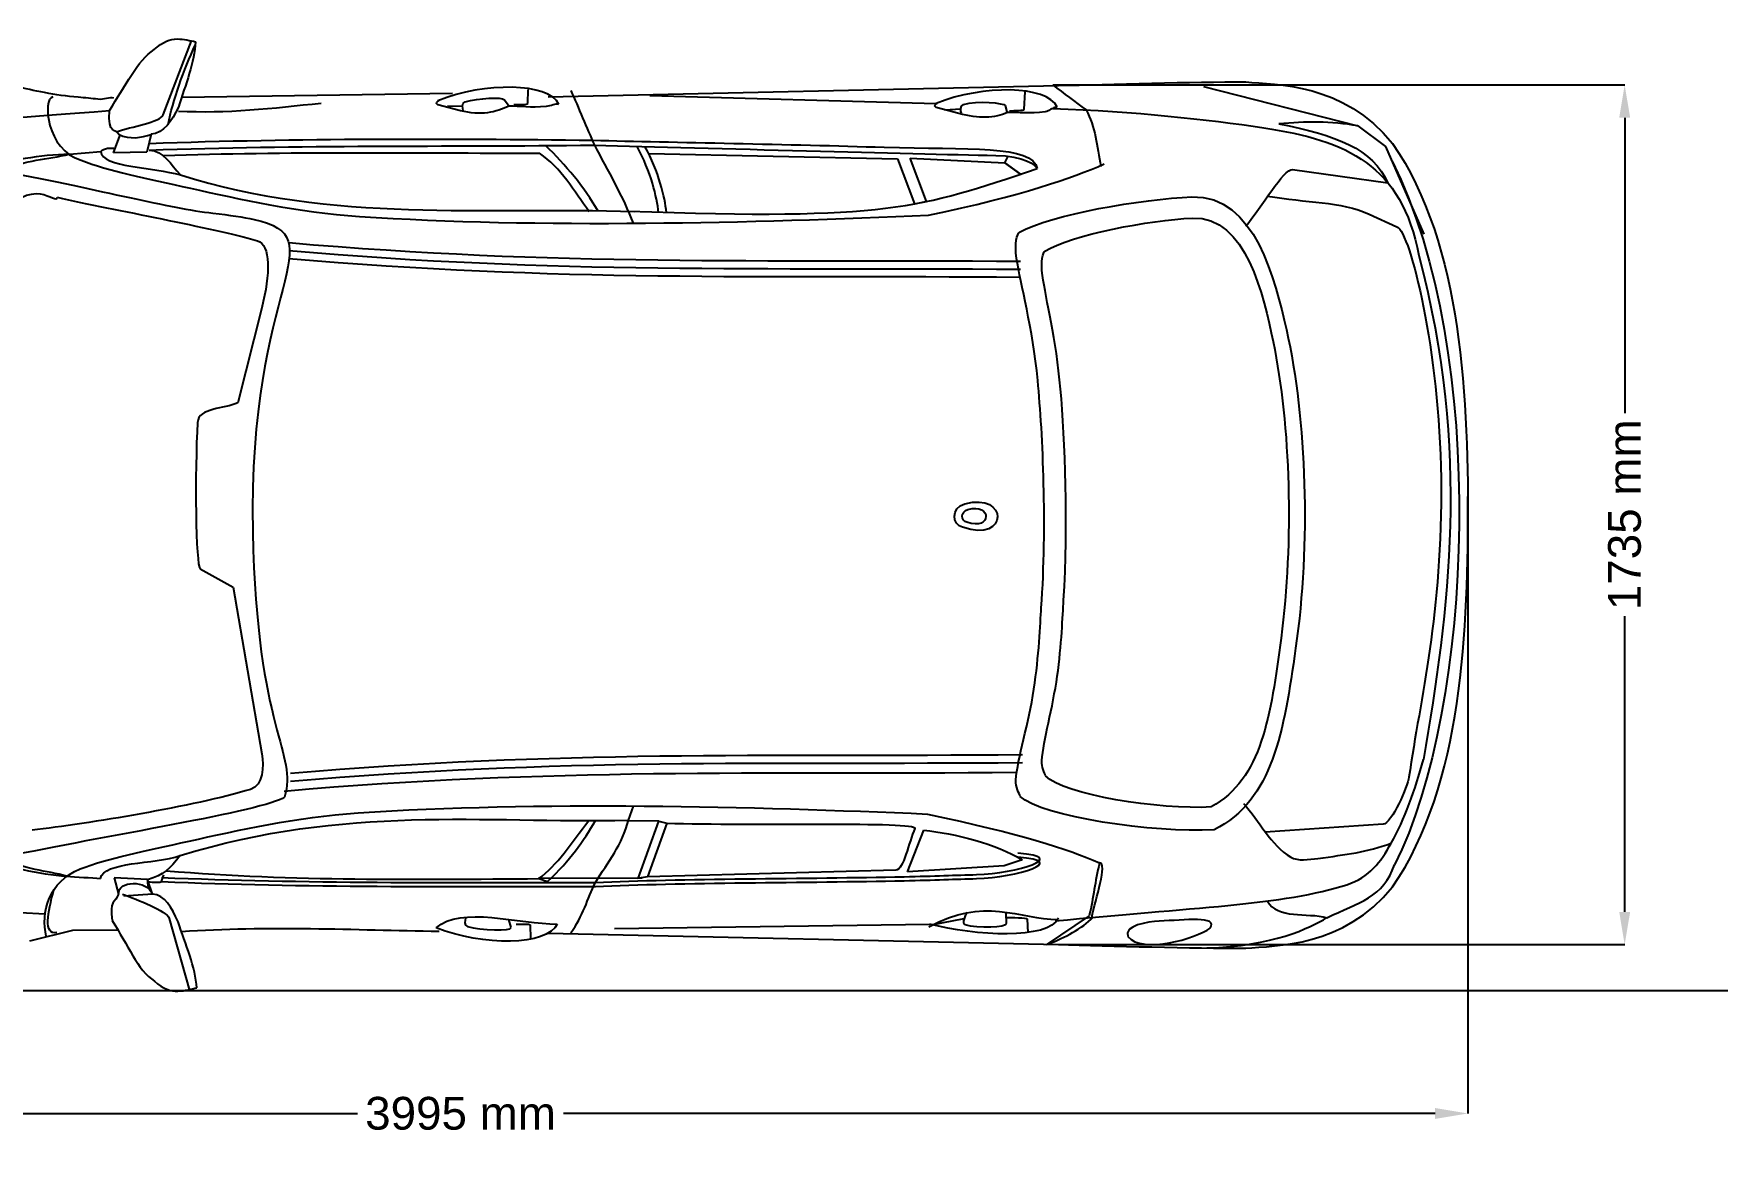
# Model space of a CAD drawing. Header units: millimetres. Extents: x 9317 to 18007, y 815 to 5389.
# Drawn here: x 11006 to 14347, y 815 to 3054 of the extents above; entities that cross this region are included whole.
import ezdxf

# ---------------------------------------------------------------- set-up
doc = ezdxf.new("R2010")
doc.units = ezdxf.units.MM
doc.header["$MEASUREMENT"] = 0
doc.layers.add('Layer 1', color=7, linetype='Continuous')
doc.styles.get("Standard").update_dxf_attribs({"font": 'arial.ttf'})
doc.dimstyles.get("Standard").update_dxf_attribs({"dimtxt": 65, "dimasz": 65, "dimexe": 0.18, "dimexo": 0.0625, "dimgap": 20, "dimtad": 0, "dimdec": 1, "dimzin": 0, "dimdsep": 46, "dimtxsty": 'Standard', "dimcen": 0.09, "dimadec": 0, "dimazin": 0, "dimtfac": 1, "dimtdec": 1, "dimtofl": 0, "dimtmove": 0, "dimatfit": 3, "dimfxl": 0, "dimtolj": 1, "dimtzin": 0, "dimarcsym": 0})

# ---------------------------------------------------------------- blocks, each defined once
blk = doc.blocks.new('*D31')
at = {"color": 0, "lineweight": -2, "transparency": 16777216}
for p, q in [((13028.2, 2952.7), (14163.3, 2952.7)), ((14163.1, 2887.7), (14163.1, 2301.3)), ((14163.1, 1312.1), (14163.1, 1898.5)), ((13039.4, 1247.1), (14163.3, 1247.1))]:
    blk.add_line(p, q, dxfattribs=at)
at = {"color": 0, "transparency": 16777216}
for points in [[(14152.3, 2887.7), (14174, 2887.7), (14163.1, 2952.7)], [(14152.3, 1312.1), (14174, 1312.1), (14163.1, 1247.1)]]:
    blk.add_solid(points, dxfattribs=at)
at = {"layer": 'Defpoints', "color": 0, "transparency": 16777216}
for p in [(13028.1, 2952.7), (13039.4, 1247.1), (14163.1, 1247.1)]:
    blk.add_point(p, dxfattribs=at)
at = {"color": 0, "transparency": 16777216, "insert": (14163.1, 2099.9), "char_height": 65, "attachment_point": 5, "rotation": 90}
blk.add_mtext('\\A1;1735 mm', dxfattribs=at)
blk = doc.blocks.new('*D32')
at = {"color": 0, "lineweight": -2, "transparency": 16777216}
for p, q in [((9854.3, 2136.1), (9854.3, 911.9)), ((13852, 2136.1), (13852, 911.9)), ((9919.3, 912.1), (11648.7, 912.1)), ((13787, 912.1), (12057.6, 912.1))]:
    blk.add_line(p, q, dxfattribs=at)
at = {"color": 0, "transparency": 16777216}
for points in [[(9919.3, 922.9), (9919.3, 901.3), (9854.3, 912.1)], [(13787, 922.9), (13787, 901.3), (13852, 912.1)]]:
    blk.add_solid(points, dxfattribs=at)
at = {"layer": 'Defpoints', "color": 0, "transparency": 16777216}
for p in [(9854.3, 2136.2), (13852, 2136.2), (9854.3, 912.1)]:
    blk.add_point(p, dxfattribs=at)
at = {"color": 0, "transparency": 16777216, "insert": (11853.1, 912.1), "char_height": 65, "attachment_point": 5}
blk.add_mtext('\\A1;3995 mm', dxfattribs=at)

msp = doc.modelspace()

# ---------------------------------------------------------------- linework, layer by layer
at = {"color": 5}
msp.add_line((9316.64, 1156.18), (18006.54, 1156.18), dxfattribs=at)
at = {"layer": 'Layer 1'}
for p, q in [((13327.28, 2949.73), (13633.32, 2871.66)), ((11299.76, 2928.69), (11837.13, 2936.4)), ((11827.43, 2911.33), (11857.13, 2910.72)), ((12228.65, 2931.61), (12796.97, 2916.14)), ((12814.1, 2903.66), (12845.78, 2905.34)), ((13633.32, 2871.66), (13688.65, 2830.3)), ((13688.65, 2830.3), (13764.61, 2657.02)), ((12246.67, 1491.75), (12186.77, 1492.77)), ((12205.83, 1378.14), (12246.67, 1491.75)), ((12262.72, 1488.32), (12223.95, 1381.52)), ((12246.67, 1491.8), (12262.72, 1488.32)), ((12007.42, 1378.8), (12213.77, 1379.89)), ((12008.58, 1378.04), (12025.94, 1372.6)), ((12223.95, 1381.52), (12203.63, 1378.2)), ((10387.25, 1343.6), (11028.05, 1308.07)), ((12158.43, 1279.34), (12784.24, 1287.91)), ((12787.8, 1286.29), (12852.61, 1299.18))]:
    msp.add_line(p, q, dxfattribs=at)
for points in [[(11245.19, 3023.21), (11279.18, 3054.48), (11305.93, 3042.14), (11327.35, 3038.53)], [(11263.08, 2893.6), (11263.08, 2893.6), (11319, 3040.2), (11319, 3040.2)], [(11156.64, 2902.28), (11187.38, 2950), (11212.09, 3001.27), (11245.19, 3023.21)], [(11272.78, 2874.46), (11282.01, 2921.7), (11303.95, 2982.44), (11326.93, 3032.75)], [(11327.35, 3038.53), (11325.15, 2998.37), (11307.63, 2953.11), (11293.17, 2908.89)], [(11094.15, 2928.32), (11050.2, 2931.82), (11001.43, 2942.07), (10973.98, 2949.55)], [(11094.15, 2928.32), (11050.2, 2931.82), (11001.43, 2942.07), (10973.98, 2949.55)], [(11094.15, 2928.32), (11050.2, 2931.82), (11001.43, 2942.07), (10973.98, 2949.55)], [(12048.4, 2914.12), (12028.23, 2957.94), (11900.14, 2958.52), (11808.29, 2921.44)], [(12048.4, 2914.12), (12028.23, 2957.94), (11900.14, 2958.52), (11808.29, 2921.44)], [(11986.4, 2915.9), (11986.4, 2915.9), (11987.42, 2943.72), (11987.42, 2943.72)], [(12026.96, 2929.18), (12026.96, 2929.18), (13039.38, 2951.64), (13039.38, 2951.64)], [(12071.9, 2941.55), (12087.53, 2908.08), (12103.17, 2866.77), (12118.83, 2833.28)], [(13037.08, 2908.79), (13016.91, 2952.58), (12888.82, 2953.19), (12796.97, 2916.11)], [(13028.13, 2952.66), (13050.2, 2936.16), (13072.24, 2919.64), (13094.31, 2903.14)], [(13039.38, 2951.64), (13143, 2953.92), (13306.21, 2959.46), (13411.6, 2958.65)], [(13411.6, 2958.65), (13470.93, 2953.13), (13605.14, 2957.61), (13702.62, 2836.76)], [(11044.05, 2929.42), (11023.47, 2924.95), (11030.56, 2823.79), (11100.6, 2803.23)], [(11133.68, 2924.42), (11121.53, 2925.94), (11108.09, 2927.2), (11094.15, 2928.32)], [(11133.68, 2924.42), (11121.53, 2925.94), (11108.09, 2927.2), (11094.15, 2928.32)], [(11133.68, 2924.42), (11121.53, 2925.94), (11108.09, 2927.2), (11094.15, 2928.32)], [(11165.37, 2926.46), (11156.67, 2928.87), (11145.82, 2922.88), (11133.68, 2924.42)], [(11165.37, 2926.46), (11156.67, 2928.87), (11145.82, 2922.88), (11133.68, 2924.42)], [(11165.37, 2926.46), (11156.67, 2928.87), (11145.82, 2922.88), (11133.68, 2924.42)], [(11293.17, 2908.89), (11280.73, 2881.18), (11263.73, 2856.52), (11239.08, 2854.8)], [(11293.21, 2901.05), (11387.57, 2895.9), (11481.96, 2906.38), (11576.32, 2916.89)], [(11808.29, 2913.6), (11800.73, 2915.67), (11810.1, 2922.18), (11810.1, 2922.18)], [(11853.21, 2901.57), (11853.21, 2901.57), (11808.29, 2913.6), (11808.29, 2913.6)], [(11949.4, 2910.75), (11924.01, 2898.64), (11892.53, 2890.98), (11853.21, 2901.57)], [(11858.55, 2902.15), (11856.92, 2906.3), (11855.25, 2917.31), (11862.13, 2919.22)], [(11862.13, 2919.22), (11888.64, 2926.65), (11935.28, 2929.65), (11940.2, 2923.06)], [(11940.2, 2923.06), (11940.2, 2923.06), (11949.4, 2910.75), (11949.4, 2910.75)], [(12022.85, 2910.15), (11992.23, 2906.64), (11970.58, 2911.01), (11949.4, 2910.75)], [(11958.82, 2914.12), (11968.02, 2914.72), (11986.27, 2913.02), (11986.4, 2915.9)], [(12036.73, 2913), (12032.63, 2911.14), (12026.62, 2910.57), (12022.85, 2910.15)], [(12048.4, 2914.12), (12044, 2914.38), (12040.81, 2914.85), (12036.73, 2913)], [(12796.97, 2908.27), (12789.41, 2910.31), (12798.78, 2916.82), (12798.78, 2916.82)], [(12841.89, 2896.21), (12841.89, 2896.21), (12796.97, 2908.27), (12796.97, 2908.27)], [(12847.23, 2896.79), (12845.6, 2900.94), (12844.01, 2911.77), (12850.81, 2913.89)], [(12850.81, 2913.89), (12878.1, 2922.31), (12932.46, 2916.95), (12933.74, 2912.11)], [(12933.74, 2912.11), (12933.74, 2912.11), (12937.06, 2899.53), (12937.06, 2899.53)], [(12971.73, 2904.45), (12971.73, 2904.45), (12973.25, 2938.91), (12973.25, 2938.91)], [(13037.08, 2908.79), (13032.68, 2909.02), (13032.19, 2908.08), (13028.13, 2906.2)], [(10382.39, 2855), (10769.51, 2881.7), (10819.84, 2873.73), (11156.64, 2902.3)], [(11176.82, 2851.74), (11170.1, 2868.6), (11152.66, 2851.74), (11156.64, 2902.28)], [(11170.57, 2859.45), (11199.46, 2870.69), (11257.27, 2878.46), (11263.08, 2893.6)], [(12938.58, 2898.28), (12913.22, 2886.17), (12881.21, 2885.65), (12841.89, 2896.21)], [(13013.07, 2899.19), (12982.4, 2895.69), (12959.76, 2898.49), (12938.58, 2898.28)], [(12942.61, 2901.47), (12951.81, 2902.04), (12971.6, 2901.57), (12971.73, 2904.45)], [(13028.13, 2906.2), (13024.08, 2904.37), (13016.84, 2899.61), (13013.07, 2899.19)], [(13028.13, 2906.23), (13192.38, 2899.87), (13333.65, 2884.94), (13447.34, 2867.56)], [(13094.31, 2903.14), (13113.24, 2869.83), (13115.36, 2832), (13123.54, 2790.92)], [(13633.32, 2871.53), (13580.24, 2881.05), (13529.23, 2880.37), (13477.17, 2875.58)], [(13477.17, 2875.58), (13587.9, 2853.83), (13664.96, 2825.96), (13693.01, 2758.26)], [(11164.59, 2818.06), (11164.59, 2818.06), (11176.82, 2851.74), (11176.82, 2851.74)], [(11175.65, 2854.14), (11195.26, 2844.68), (11220.98, 2847.4), (11239.08, 2854.74)], [(11239.08, 2854.8), (11239.08, 2854.8), (11230.89, 2819.08), (11230.89, 2819.08)], [(11234.97, 2836.91), (11533.83, 2847.14), (11822.49, 2846.87), (12116.24, 2843)], [(12116.27, 2843), (12276.21, 2839.13), (12507.73, 2835.03), (12693.43, 2829.22)], [(13447.34, 2867.56), (13612.93, 2842.27), (13720.07, 2794.27), (13754.77, 2614.35)], [(11077.1, 2815.55), (11018.77, 2812.65), (10959.36, 2806.16), (10900.48, 2780.77)], [(10948.72, 2781.04), (10987.15, 2806.27), (11034.3, 2804.05), (11077.1, 2815.55)], [(11077.1, 2815.55), (11077.1, 2815.55), (11139.56, 2820.57), (11139.56, 2820.57)], [(11139.56, 2820.57), (11140.92, 2789.56), (11244.67, 2789.61), (11297.23, 2774.13)], [(11139.57, 2820.57), (11143.98, 2828.23), (11160.3, 2828.36), (11167.78, 2826.82)], [(11230.89, 2819.08), (11230.89, 2819.08), (11164.59, 2818.06), (11164.59, 2818.06)], [(11235.5, 2823.63), (11529.93, 2833.98), (11824.37, 2830.06), (12118.8, 2833.3)], [(11235.5, 2823.63), (11264.26, 2822.43), (11277.56, 2795.13), (11297.23, 2774.11)], [(11262.95, 2812.62), (11507.73, 2821.38), (11758.69, 2817.46), (12009.62, 2817.48)], [(12108.61, 2701.13), (12078.09, 2741.97), (12053.83, 2787.86), (12009.62, 2817.46)], [(12125.97, 2702.15), (12098.38, 2750.68), (12061.65, 2794.14), (12021.83, 2832.44)], [(12118.83, 2833.3), (12352.16, 2827.45), (12741.72, 2815.68), (12914.97, 2813.07)], [(12118.83, 2833.28), (12144.48, 2783.7), (12176.22, 2730.13), (12195.39, 2678.25)], [(12245.93, 2699.85), (12242.95, 2730.13), (12230.76, 2781.01), (12203.26, 2830.69)], [(12261.62, 2699.85), (12258.64, 2730.13), (12246.45, 2781.01), (12218.94, 2830.69)], [(12227, 2816.44), (12227, 2816.44), (12719.97, 2806.24), (12719.97, 2806.24)], [(12693.43, 2829.22), (12858.28, 2824.05), (12989.07, 2834.48), (12997.51, 2786.87)], [(12777.7, 2721.58), (12777.7, 2721.58), (12745.46, 2807.24), (12745.46, 2807.24)], [(12745.46, 2807.24), (12745.46, 2807.24), (12933.25, 2798.08), (12933.25, 2798.08)], [(12914.97, 2813.07), (12970.48, 2812.54), (12995, 2793.53), (12997.51, 2786.87)], [(12933.25, 2798.08), (12933.25, 2798.08), (12939.62, 2811.47), (12939.62, 2811.47)], [(13702.62, 2836.76), (13841.66, 2634.77), (13853.33, 2327.55), (13851.99, 2062.56)], [(10934.4, 2684.82), (11002.75, 2780.25), (11052.24, 2712.27), (11052.37, 2729.92)], [(10948.72, 2781.06), (11144.5, 2743.28), (11274.53, 2708.4), (11361.63, 2698.41)], [(11100.6, 2803.23), (11154.52, 2782.21), (11228.69, 2767.52), (11316.94, 2747.91)], [(11297.26, 2774.11), (11598.72, 2679.3), (11902.23, 2710.68), (12198.58, 2701.92)], [(12185.72, 2702.26), (12701.25, 2684.53), (12761.59, 2707.64), (12997.51, 2786.84)], [(12719.97, 2806.24), (12719.97, 2806.24), (12754.06, 2716.95), (12754.06, 2716.95)], [(12781.93, 2694.23), (12967.78, 2733.66), (13065.52, 2767.75), (13130.41, 2795.94)], [(12933.25, 2798.08), (12933.25, 2798.08), (12964.18, 2775.65), (12964.18, 2775.65)], [(12964.18, 2775.65), (12964.18, 2775.65), (12933.25, 2798.08), (12933.25, 2798.08)], [(13411.1, 2672.58), (13442.08, 2709.97), (13486.82, 2787.1), (13504.05, 2784.7)], [(13504.05, 2784.7), (13504.05, 2784.7), (13693.01, 2758.34), (13693.01, 2758.34)], [(13701.65, 2801.25), (13892.07, 2424.27), (13864.28, 1718.23), (13706.51, 1405.33)], [(11316.94, 2747.91), (11414.36, 2726.26), (11529.02, 2700.37), (11652.58, 2691.96)], [(11052.37, 2729.92), (11169.3, 2703.77), (11358.05, 2669.97), (11450.16, 2643.69)], [(12754.06, 2716.95), (12754.06, 2716.95), (12777.7, 2721.58), (12777.7, 2721.58)], [(12962.29, 2660.37), (13024.81, 2695.85), (13205.35, 2726.63), (13304.45, 2730.65)], [(13304.45, 2730.65), (13429.63, 2735.75), (13469.98, 2563.31), (13491.81, 2467.25)], [(13454.53, 2732.14), (13530.83, 2718.7), (13599.7, 2722.23), (13655.86, 2696.69)], [(11361.63, 2698.41), (11395.25, 2694.54), (11422.1, 2690.62), (11443.31, 2685.84)], [(11443.31, 2685.84), (11608.34, 2648.73), (11430.78, 2561.14), (11440.8, 2066.29)], [(11652.58, 2691.96), (12002.35, 2668.08), (12439.65, 2679.2), (12781.93, 2694.23)], [(13012.79, 2623.06), (13066.23, 2656.08), (13220.57, 2684.69), (13305.31, 2688.45)], [(13305.31, 2688.45), (13412.33, 2693.21), (13446.82, 2532.8), (13465.46, 2443.43)], [(13655.86, 2696.69), (13655.86, 2696.69), (13711.19, 2671.53), (13711.19, 2671.53)], [(11450.16, 2643.69), (11476.76, 2636.11), (11475.5, 2576.49), (11458.74, 2510.55)], [(11512.07, 2639.98), (12042.69, 2593.83), (12451.05, 2606.69), (12964.33, 2602.93)], [(12956.49, 2608.31), (12951.7, 2639.43), (12957.79, 2657.78), (12962.29, 2660.37)], [(13711.19, 2671.53), (13738.48, 2659.11), (13795.79, 2423.3), (13798.67, 2172.58)], [(11512.07, 2624.29), (12042.69, 2578.14), (12451.05, 2591), (12964.33, 2587.24)], [(11512.08, 2608.65), (12042.7, 2562.5), (12451.06, 2575.37), (12964.34, 2571.6)], [(12998.48, 2366.25), (12988.23, 2472.32), (12964.36, 2557.4), (12956.49, 2608.31)], [(13007.84, 2574.63), (13003.71, 2603.61), (13008.94, 2620.68), (13012.79, 2623.06)], [(13754.8, 2614.38), (13857.87, 2221.89), (13814, 1911.06), (13763.98, 1614.51)], [(13043.72, 2349.46), (13034.98, 2448.16), (13014.54, 2527.28), (13007.84, 2574.63)], [(11458.74, 2510.55), (11458.74, 2510.55), (11410.97, 2322.35), (11410.97, 2322.35)], [(13465.46, 2443.43), (13500.16, 2277.24), (13506.56, 2047.13), (13481.2, 1855.42)], [(13491.81, 2467.25), (13532.39, 2288.62), (13539.87, 2041.22), (13510.22, 1835.13)], [(13005.54, 1915.14), (13016.91, 2078.19), (13008.94, 2257.53), (12998.48, 2366.25)], [(13049.76, 1929.83), (13059.46, 2081.54), (13052.66, 2248.33), (13043.72, 2349.46)], [(11410.97, 2322.35), (11384.41, 2309.27), (11333, 2312.67), (11331.28, 2283.15)], [(11331.28, 2283.15), (11325.55, 2186.31), (11327.41, 1997.5), (11336.51, 1992.51)], [(13798.67, 2172.58), (13801.78, 1900.26), (13757.75, 1739.3), (13735.03, 1579.18)], [(12853.63, 2121.54), (12939.97, 2146.02), (12942.24, 2043.23), (12849.03, 2075.13)], [(12853.63, 2121.54), (12939.97, 2146.02), (12942.24, 2043.23), (12849.03, 2075.13)], [(12853.63, 2121.54), (12939.97, 2146.02), (12942.24, 2043.23), (12849.03, 2075.13)], [(12849.03, 2075.13), (12828.69, 2079.76), (12825.26, 2113.52), (12853.63, 2121.54)], [(12849.03, 2075.13), (12828.69, 2079.76), (12825.26, 2113.52), (12853.63, 2121.54)], [(12849.03, 2075.13), (12828.69, 2079.76), (12825.26, 2113.52), (12853.63, 2121.54)], [(12857.48, 2085.12), (12846.34, 2087.68), (12844.43, 2106.19), (12859.99, 2110.61)], [(12859.99, 2110.61), (12907.36, 2124.02), (12908.59, 2067.63), (12857.48, 2085.12)], [(13702.62, 1361.96), (13841.66, 1563.97), (13853.33, 1871.16), (13851.99, 2136.16)], [(11440.8, 2066.29), (11448.9, 1666.85), (11530.43, 1627.58), (11503.89, 1539.81)], [(11336.51, 1992.51), (11336.51, 1992.51), (11401.82, 1956.58), (11401.82, 1956.58)], [(11401.82, 1956.58), (11401.82, 1956.58), (11458.64, 1625.44), (11458.64, 1625.44)], [(12990.82, 1753.82), (13000.91, 1820.05), (13003.34, 1883.5), (13005.54, 1915.14)], [(13037.18, 1779.78), (13045.78, 1841.38), (13047.9, 1900.42), (13049.76, 1929.83)], [(13481.2, 1855.42), (13460.8, 1700.84), (13443.21, 1576.07), (13342.86, 1520.22)], [(13510.22, 1835.13), (13486.35, 1668.94), (13465.77, 1534.84), (13348.4, 1474.78)], [(13006.54, 1612.18), (13009.36, 1651.71), (13028.39, 1717.08), (13037.18, 1779.78)], [(12954.97, 1573.64), (12958.29, 1616.13), (12980.54, 1686.41), (12990.82, 1753.82)], [(11458.64, 1625.44), (11462.82, 1601.15), (11461.72, 1562.74), (11436.65, 1555.13)], [(11515.66, 1586.97), (12046.28, 1633.12), (12454.64, 1620.26), (12967.92, 1624.02)], [(11515.66, 1571.23), (12046.27, 1617.38), (12454.63, 1604.52), (12967.91, 1608.28)], [(13014.14, 1581.93), (13012.36, 1588.26), (13005.57, 1598.71), (13006.54, 1612.18)], [(13700.03, 1448.48), (13726.3, 1495.31), (13747.74, 1554.66), (13763.95, 1614.51)], [(11503.39, 1551.89), (12034.01, 1598.04), (12442.37, 1585.17), (12955.65, 1588.96)], [(12963.89, 1541.09), (12961.82, 1547.91), (12953.84, 1559.18), (12954.97, 1573.64)], [(13342.86, 1520.22), (13240.47, 1514), (13050.09, 1544.28), (13014.14, 1581.93)], [(13735.03, 1579.18), (13732.6, 1562.03), (13700.94, 1487.17), (13683.68, 1486.02)], [(11503.89, 1539.81), (11466.5, 1512.59), (11135.14, 1460.9), (10950.76, 1421.44)], [(11436.65, 1555.13), (11323.98, 1520.93), (11113.22, 1487.36), (11003.4, 1473.89)], [(13348.4, 1474.78), (13228.62, 1468.09), (13005.93, 1500.67), (12963.89, 1541.09)], [(11296.97, 1423.85), (11626, 1524.8), (11895.94, 1487.88), (12186.14, 1494.05)], [(11314.41, 1452.53), (11411.85, 1474.15), (11526.48, 1500.04), (11650.08, 1508.48)], [(11314.41, 1452.53), (11411.85, 1474.15), (11526.48, 1500.04), (11650.08, 1508.48)], [(11650.08, 1508.48), (11999.84, 1532.35), (12437.11, 1521.24), (12779.4, 1506.21)], [(11650.08, 1508.48), (11999.84, 1532.35), (12437.11, 1521.24), (12779.4, 1506.21)], [(12186.17, 1494.08), (12186.17, 1494.08), (12196.39, 1522), (12196.39, 1522)], [(12779.4, 1506.21), (12965.3, 1466.78), (13056.08, 1437.6), (13121.03, 1409.41)], [(12779.4, 1506.21), (12965.3, 1466.78), (13056.08, 1437.6), (13121.03, 1409.41)], [(13406.82, 1527.41), (13438.09, 1491.83), (13460.24, 1445.31), (13500.66, 1420.61)], [(12008.58, 1378.04), (12044.66, 1404.21), (12072.79, 1448.84), (12107.6, 1493.29)], [(12025.94, 1372.6), (12071.54, 1415.32), (12096.27, 1451.43), (12120.85, 1493.32)], [(12120.85, 1370.56), (12145.51, 1411.11), (12174.61, 1445.76), (12186.17, 1494.08)], [(12262.73, 1488.27), (12426.69, 1482.15), (12761.39, 1492.53), (12754.62, 1477.74)], [(12754.62, 1477.74), (12742.04, 1450.18), (12732.71, 1395.5), (12716.86, 1395.09)], [(12739.82, 1391.5), (12739.82, 1391.5), (12772.48, 1474.15), (12772.48, 1474.15)], [(12772.48, 1474.15), (12833.71, 1467.7), (12916.44, 1447.38), (12967.45, 1415.38)], [(13683.68, 1486.02), (13683.68, 1486.02), (13449.9, 1470.47), (13449.9, 1470.47)], [(11098.09, 1397.2), (11151.98, 1418.2), (11226.16, 1432.92), (11314.41, 1452.53)], [(11098.09, 1397.2), (11151.98, 1418.2), (11226.16, 1432.92), (11314.41, 1452.53)], [(13554.26, 1418.17), (13610.26, 1425.83), (13651.58, 1430.49), (13700.03, 1448.48)], [(13611.47, 1365.88), (13657.2, 1381.05), (13678.82, 1410.67), (13700.03, 1448.48)], [(10901.76, 1419.3), (10949.5, 1401.83), (11017.9, 1386.38), (11071.79, 1382.74)], [(11071.79, 1382.74), (11031.18, 1394.8), (10985.64, 1394.41), (10950, 1419.04)], [(11138.81, 1378.46), (11144.48, 1412.5), (11244.75, 1405.68), (11296.97, 1423.85)], [(11296.97, 1423.85), (11275.87, 1396.65), (11264.57, 1385.59), (11232.15, 1375.89)], [(12931.68, 1403.4), (12931.68, 1403.4), (12739.82, 1391.5), (12739.82, 1391.5)], [(12877.04, 1386.04), (12957.59, 1387.89), (13064.06, 1422.09), (12959.16, 1428.27)], [(12877.06, 1378.09), (12957.62, 1379.95), (13064.09, 1414.15), (12959.19, 1420.32)], [(12967.45, 1415.38), (12967.45, 1415.38), (12931.68, 1403.4), (12931.68, 1403.4)], [(13121.07, 1409.34), (13111.52, 1371.61), (13109.8, 1341.67), (13100.28, 1303.94)], [(13105.51, 1300.98), (13113.56, 1337.49), (13137.56, 1409.23), (13121.06, 1409.39)], [(13500.66, 1420.61), (13514.2, 1412.34), (13537.11, 1415.82), (13554.26, 1418.17)], [(13572.38, 1300.59), (13635.39, 1330.48), (13684.49, 1341.46), (13706.48, 1405.33)], [(11031.11, 1264.04), (11019.71, 1309.82), (11036.18, 1373.07), (11098.09, 1397.2)], [(11031.11, 1264.04), (11019.71, 1309.82), (11036.18, 1373.07), (11098.09, 1397.2)], [(11071.79, 1382.74), (11090.15, 1381.7), (11120.4, 1379.48), (11138.81, 1378.46)], [(11165.5, 1379.79), (11165.5, 1379.79), (11174.7, 1347.13), (11174.7, 1347.13)], [(11232.17, 1376), (11232.17, 1376), (11165.5, 1379.79), (11165.5, 1379.79)], [(11174.68, 1347), (11171.7, 1375.03), (11232.15, 1375.87), (11241.83, 1347.32)], [(11232.15, 1375.89), (11231.39, 1357.93), (11237.38, 1354.58), (11241.85, 1347.32)], [(11241.85, 1347.45), (11241.85, 1347.45), (11232.17, 1376), (11232.17, 1376)], [(11233.67, 1371.45), (11242.35, 1371.76), (11258.56, 1369.15), (11259.71, 1372.31)], [(11259.71, 1372.31), (11259.71, 1372.31), (11264.52, 1385.59), (11264.52, 1385.59)], [(11259.74, 1380.31), (11539.27, 1368.49), (11835.12, 1370.01), (12120.85, 1370.69)], [(11259.74, 1372.34), (11539.27, 1360.52), (11835.12, 1362.04), (12120.85, 1362.72)], [(11269.15, 1393.57), (11525.83, 1372.63), (11764.11, 1376.52), (12008.55, 1378.01)], [(12071.88, 1270.55), (12096.38, 1303.89), (12104.53, 1337.25), (12120.85, 1370.56)], [(12120.83, 1370.66), (12287.56, 1378.3), (12541.73, 1377.91), (12733.15, 1381.86)], [(12120.85, 1362.72), (12287.59, 1370.38), (12541.76, 1369.96), (12733.18, 1373.91)], [(12716.86, 1395.09), (12716.86, 1395.09), (12223.95, 1381.46), (12223.95, 1381.46)], [(12733.15, 1381.86), (12793.39, 1383.08), (12836.3, 1385.1), (12877.04, 1386.04)], [(12733.18, 1373.91), (12793.42, 1375.14), (12836.33, 1377.15), (12877.06, 1378.09)], [(11052.03, 1271.28), (11025.07, 1265.71), (11033.85, 1311.18), (11046.17, 1355.63)], [(11174.7, 1347.13), (11167.99, 1330.27), (11155.64, 1333.85), (11161.68, 1295.07)], [(11182.52, 1347.13), (11211.44, 1335.89), (11270.45, 1314.82), (11274.87, 1299.23)], [(11241.83, 1347.32), (11241.83, 1347.32), (11184.88, 1343.08), (11184.88, 1343.08)], [(11292.57, 1292.54), (11280.15, 1320.25), (11266.5, 1345.72), (11241.85, 1347.45)], [(12782.65, 1282.08), (12890.24, 1343.71), (12962.93, 1297.19), (13038.41, 1297.25)], [(13033.26, 1294.06), (13295.36, 1320.18), (13491.48, 1326.19), (13611.47, 1365.88)], [(13411.6, 1240.06), (13470.93, 1245.58), (13605.14, 1241.11), (13702.62, 1361.96)], [(11805, 1280.56), (11853.42, 1324.86), (11969.59, 1287.83), (12045.1, 1287.89)], [(12857.71, 1311.78), (12856.09, 1307.63), (12846.6, 1288.75), (12853.45, 1286.84)], [(12936.62, 1289.51), (12936.62, 1289.51), (12935.89, 1309.06), (12935.89, 1309.06)], [(13100.28, 1303.94), (13100.28, 1303.94), (13014.88, 1246.86), (13014.88, 1246.86)], [(13340.82, 1279.73), (13356.85, 1304.77), (13290.62, 1295.83), (13239.55, 1293.61)], [(13453.88, 1333.82), (13473.8, 1296.62), (13532.87, 1311.65), (13572.38, 1300.59)], [(10998.45, 1254.76), (10998.45, 1254.76), (11083.85, 1275.73), (11083.85, 1275.73)], [(10998.45, 1254.76), (10998.45, 1254.76), (11083.85, 1275.73), (11083.85, 1275.73)], [(10998.45, 1254.76), (10998.45, 1254.76), (11083.85, 1275.73), (11083.85, 1275.73)], [(11083.85, 1275.73), (11083.85, 1275.73), (11173.24, 1276.3), (11173.24, 1276.3)], [(11083.85, 1275.73), (11083.85, 1275.73), (11173.24, 1276.3), (11173.24, 1276.3)], [(11083.85, 1275.73), (11083.85, 1275.73), (11173.24, 1276.3), (11173.24, 1276.3)], [(11161.68, 1295.07), (11192.4, 1247.36), (11212.54, 1196.58), (11245.61, 1174.64)], [(11274.87, 1299.23), (11274.87, 1299.23), (11315.5, 1156.18), (11315.5, 1156.18)], [(11329.81, 1161.36), (11327.61, 1201.55), (11307.03, 1248.3), (11292.57, 1292.54)], [(11299.2, 1273.09), (11469.67, 1285.53), (11642.19, 1276.09), (11810.6, 1273.61)], [(12045.1, 1287.89), (12024.94, 1244.09), (11896.88, 1243.49), (11805, 1280.56)], [(11863.13, 1299.89), (11861.5, 1295.73), (11859.83, 1284.7), (11866.71, 1282.81)], [(11866.71, 1282.81), (11893.19, 1275.39), (11955.26, 1273.06), (11953.25, 1281.01)], [(11953.25, 1281.01), (11953.25, 1281.01), (11949.15, 1297.17), (11949.15, 1297.17)], [(11963.4, 1287.89), (11972.6, 1287.31), (11990.85, 1288.98), (11990.95, 1286.11)], [(11990.95, 1286.11), (11990.95, 1286.11), (11991.97, 1258.29), (11991.97, 1258.29)], [(12026.96, 1269.56), (12026.96, 1269.56), (13039.38, 1247.1), (13039.38, 1247.1)], [(13039.72, 1299.78), (13019.56, 1255.99), (12874.03, 1264.12), (12784.24, 1287.94)], [(12853.45, 1286.84), (12879.99, 1279.47), (12936.91, 1281.3), (12936.62, 1289.51)], [(12935.89, 1301.25), (12945.09, 1300.64), (12977.59, 1300.88), (12977.7, 1298)], [(12977.7, 1298), (12977.7, 1298), (12978.72, 1270.21), (12978.72, 1270.21)], [(13023.04, 1249.97), (13049.42, 1259.93), (13087.2, 1279), (13107.96, 1301.19)], [(13239.55, 1293.61), (13216.6, 1292.59), (13168.49, 1284.56), (13177.51, 1263.41)], [(13177.51, 1263.41), (13205.54, 1227.22), (13312.5, 1259.59), (13340.82, 1279.73)], [(13333.95, 1240.45), (13465.98, 1244.3), (13537.08, 1279.86), (13572.37, 1300.62)], [(13039.38, 1247.1), (13143, 1244.8), (13306.21, 1239.28), (13411.6, 1240.06)], [(11245.61, 1174.64), (11279.6, 1143.37), (11308.42, 1157.75), (11329.81, 1161.36)]]:
    msp.add_open_spline(points, degree=3, dxfattribs=at)

# ---------------------------------------------------------------- dimensions: what is measured, and where the dimension line sits
dim = msp.add_linear_dim(base=(14163.12, 1247.1), p1=(13028.13, 2952.66), p2=(13039.38, 1247.1), angle=90, text='1735 mm', dimstyle='Standard')
dim.commit()
dim.dimension.update_dxf_attribs({"geometry": '*D31', "text_midpoint": (14163.12, 2099.88)})
dim = msp.add_linear_dim(base=(9854.27, 912.11), p1=(13851.99, 2136.16), p2=(9854.27, 2136.16), text='3995 mm', dimstyle='Standard')
dim.commit()
dim.dimension.update_dxf_attribs({"geometry": '*D32', "text_midpoint": (11853.13, 912.11)})

doc.saveas('drawing.dxf')
